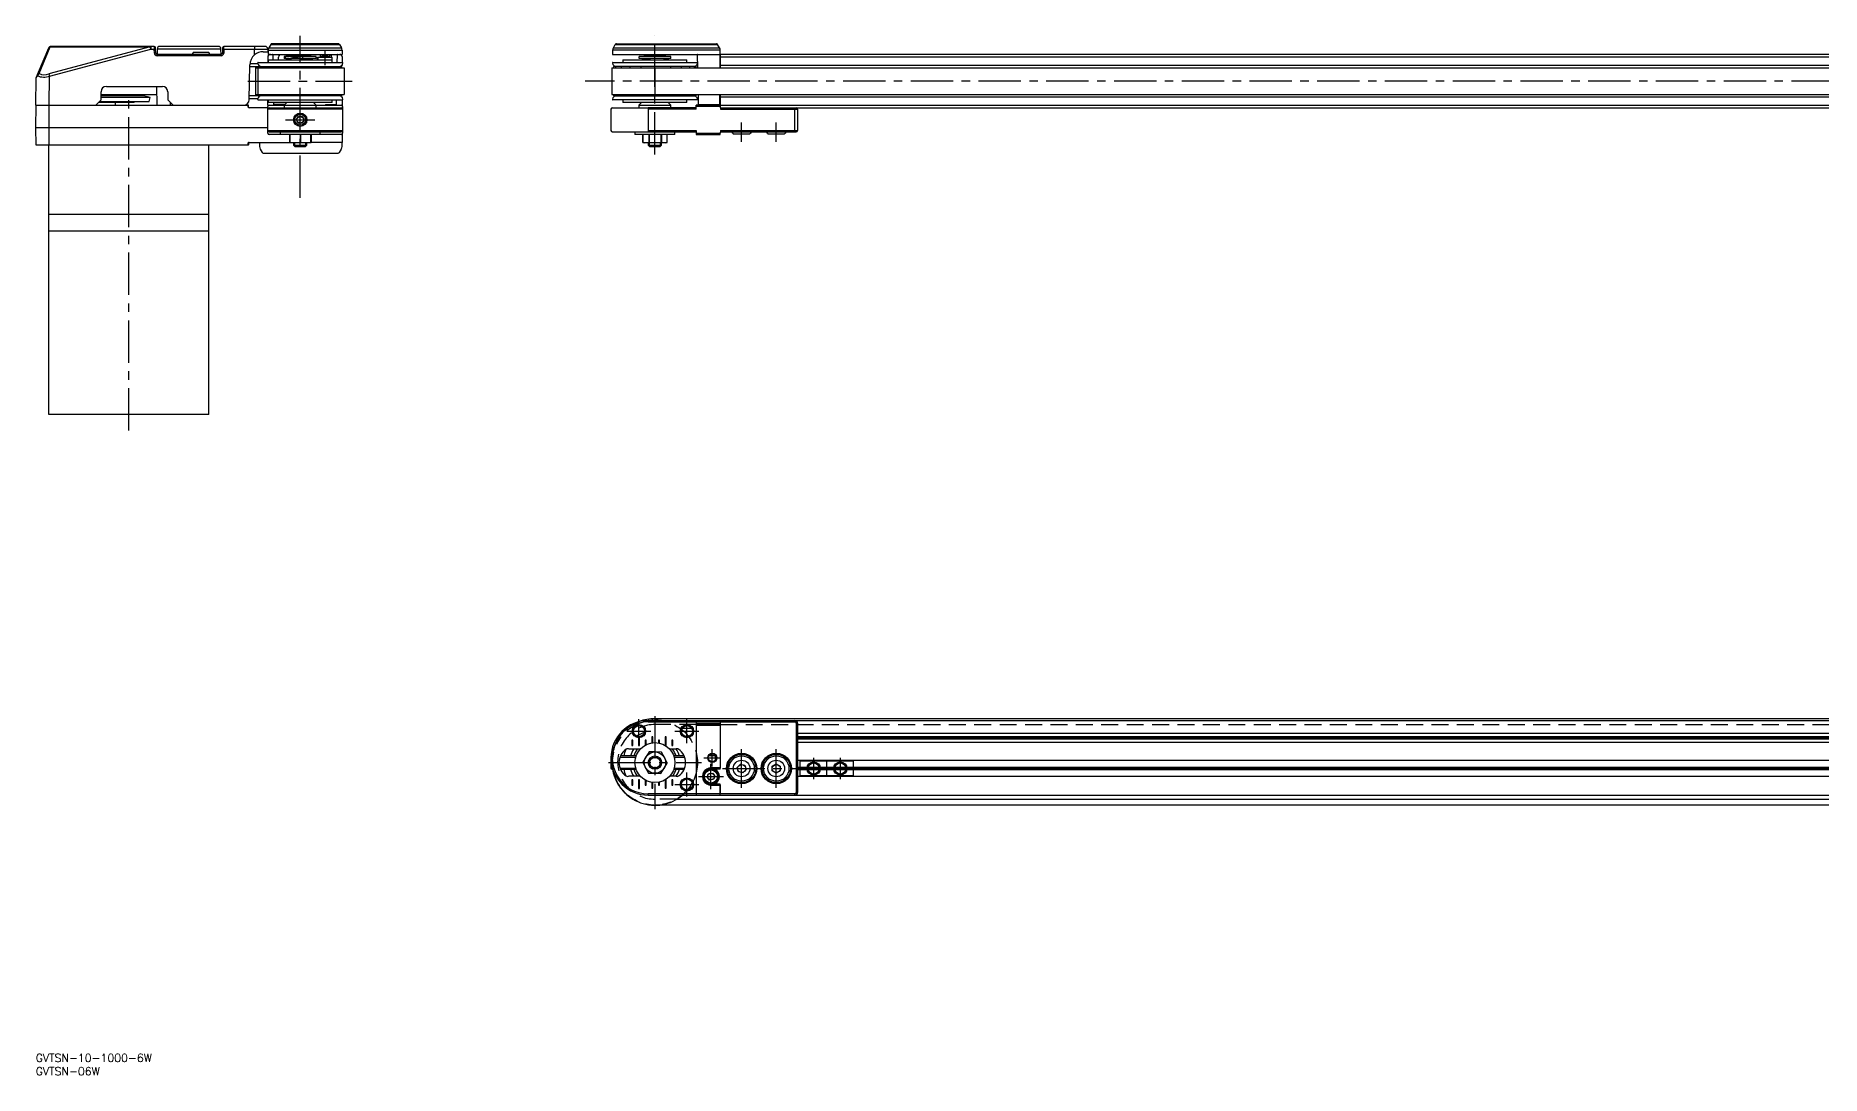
# Model space of a CAD drawing. Extents: x 0 to 1371, y -8 to 382.
# Drawn here: x 0 to 670, y -8 to 382 of the extents above; entities that cross this region are included whole.
import ezdxf

# ---------------------------------------------------------------- set-up
doc = ezdxf.new("R2010")
doc.units = 0
doc.header["$LTSCALE"] = 0.5
for name, pattern in [('CENTER', [50.8, 31.75, -6.35, 6.35, -6.35]), ('DASHED', [19.05, 12.7, -6.35]), ('PHANTOM', [63.5, 31.75, -6.35, 6.35, -6.35, 6.35, -6.35])]:
    doc.linetypes.add(name, pattern=pattern)
for name, color, linetype in [('MSM_CENTER', 1, 'CENTER'), ('MSM_CONTINUOUS', 7, 'CONTINUOUS'), ('MSM_DASHED', 4, 'DASHED'), ('MSM_IMAGINARY', 6, 'PHANTOM'), ('MSM_NARROW', 5, 'CONTINUOUS'), ('MSM_PART_NUMBER', 7, 'CONTINUOUS')]:
    doc.layers.add(name, color=color, linetype=linetype)
doc.styles.get("Standard").update_dxf_attribs({"font": 'txt.shx', "height": 3, "bigfont": 'bigfont.shx'})

# ---------------------------------------------------------------- blocks, each defined once
blk = doc.blocks.new('*U2')
at = {"layer": 'MSM_PART_NUMBER'}
blk.add_text('GVTSN-10-1000-6W', height=3, dxfattribs=at).set_placement((0, -3))
blk = doc.blocks.new('*U3')
at = {"layer": 'MSM_PART_NUMBER'}
blk.add_text('GVTSN-06W', height=3, dxfattribs=at).set_placement((0, -8))

msp = doc.modelspace()

# ---------------------------------------------------------------- linework, layer by layer
at = {"layer": 'MSM_CENTER'}
for p, q in [((99.2, 320.87), (99.2, 381.7)), ((232.2, 337.2), (232.2, 381.7)), ((108.5, 370.7), (108.5, 376)), ((79.5, 364.7), (118.7, 364.7)), ((1258.4, 364.7), (206, 364.7)), ((34.95, 233.71), (34.95, 360.71)), ((93.7, 350.2), (104.7, 350.2)), ((264.7, 341.95), (264.7, 349.2)), ((277.7, 341.95), (277.7, 349.2)), ((221.7, 121), (230.7, 121)), ((226.2, 116.5), (226.2, 125.5)), ((232.2, 126.68), (232.2, 91.72)), ((239.7, 121), (248.7, 121)), ((244.2, 116.5), (244.2, 125.5)), ((253.7, 107.8), (253.7, 114.2)), ((264.7, 99.8), (264.7, 114.2)), ((277.7, 99.8), (277.7, 114.2)), ((214.72, 109.2), (249.68, 109.2)), ((250.5, 111), (256.9, 111)), ((253.2, 99.3), (253.2, 108.7)), ((291.7, 111), (291.7, 103)), ((301.7, 111), (301.7, 103)), ((239.7, 101), (248.7, 101)), ((244.2, 96.5), (244.2, 105.5)), ((248.51, 104), (257.91, 104)), ((257.5, 107), (284.9, 107)), ((287.7, 107), (295.7, 107)), ((297.7, 107), (305.7, 107))]:
    msp.add_line(p, q, dxfattribs=at)
at = {"layer": 'MSM_CONTINUOUS'}
for p, q in [((4.74, 377.08), (0.56, 367.05)), ((1.25, 367.55), (5.43, 377.58)), ((42.9, 377.58), (4.95, 367.38)), ((5.19, 366.52), (43.13, 376.72)), ((5.43, 377.58), (42.9, 377.58)), ((44.46, 377.7), (5.67, 377.7)), ((43.13, 377.7), (43.13, 376.72)), ((43.13, 376.72), (44.96, 376.72)), ((44.46, 377.7), (44.46, 376.72)), ((44.49, 375.19), (44.46, 376.72)), ((44.99, 375.19), (44.49, 375.19)), ((44.96, 376.72), (44.96, 377.21)), ((44.99, 375.19), (44.96, 376.72)), ((45.54, 376.72), (45.5, 374.7)), ((69.46, 376.72), (45.54, 376.72)), ((68.46, 377.7), (46.54, 377.7)), ((58.99, 375.19), (59, 375.3)), ((59.2, 375.5), (64.8, 375.5)), ((65.01, 375.19), (65, 375.3)), ((69.5, 374.7), (69.46, 376.72)), ((70.04, 376.72), (70.01, 375.19)), ((70.01, 375.19), (70.51, 375.19)), ((70.04, 377.21), (70.04, 376.72)), ((70.04, 376.72), (86.98, 376.72)), ((70.54, 376.72), (70.51, 375.19)), ((85.98, 377.7), (70.54, 377.7)), ((70.54, 376.72), (70.54, 377.7)), ((81.98, 377.7), (81.98, 376.72)), ((82.02, 374.51), (81.98, 376.72)), ((85.26, 375.7), (87, 375.7)), ((86.98, 376.72), (87, 375.7)), ((87.13, 376.25), (87.1, 374.7)), ((87.13, 376.25), (114.87, 376.25)), ((88.11, 378.45), (87.39, 377.22)), ((87.39, 377.22), (114.61, 377.22)), ((88.11, 378.45), (113.89, 378.45)), ((113.46, 378.7), (88.54, 378.7)), ((113.89, 378.45), (114.61, 377.22)), ((114.87, 376.25), (114.9, 374.7)), ((216.33, 376.26), (216.3, 374.7)), ((256.67, 376.25), (216.33, 376.25)), ((216.6, 377.22), (217.31, 378.45)), ((216.6, 377.22), (256.41, 377.22)), ((217.31, 378.45), (255.69, 378.45)), ((217.74, 378.7), (255.26, 378.7)), ((256.41, 377.22), (255.69, 378.45)), ((256.7, 374.7), (256.67, 376.25)), ((69.51, 374.7), (45.49, 374.7)), ((45.49, 374.21), (45.5, 374.7)), ((69.51, 374.21), (45.49, 374.21)), ((69.51, 374.21), (69.51, 374.7)), ((80.03, 357.67), (80.26, 370.79)), ((80.25, 370.2), (114.7, 370.2)), ((83.29, 371.2), (80.29, 371.2)), ((82.5, 359.2), (82.5, 370.2)), ((82.5, 369.7), (115.7, 369.7)), ((83.3, 369.7), (83.3, 359.7)), ((83.42, 371.7), (114.98, 371.7)), ((83.7, 369.7), (83.7, 370.2)), ((84.42, 370.2), (84.42, 369.7)), ((84.5, 370.2), (84.5, 370.21)), ((86.52, 370.2), (86.52, 369.7)), ((87, 373.7), (87, 371.7)), ((87.1, 374.7), (114.9, 374.7)), ((87.2, 372.7), (87.2, 371.7)), ((87.2, 372.7), (111.2, 372.7)), ((91.4, 374.5), (89, 374.5)), ((89.03, 372.7), (89, 374.5)), ((89.5, 374.7), (89.5, 374.5)), ((89.81, 370.2), (89.81, 369.7)), ((91, 372.7), (91, 373.7)), ((93.2, 373.9), (93.2, 373.1)), ((105.2, 373.9), (93.2, 373.9)), ((95.07, 373.1), (93.2, 373.1)), ((93.68, 373.1), (93.68, 373.9)), ((93.96, 370.2), (93.96, 369.7)), ((94, 373.9), (94, 374.7)), ((103.2, 374), (94, 374)), ((94, 372.7), (94, 373.1)), ((94.1, 372.7), (94.1, 373.1)), ((94.2, 372.9), (94.21, 372.93)), ((94.2, 372.9), (94.2, 372.8)), ((94.2, 372.8), (94.28, 372.7)), ((94.21, 372.93), (94.38, 373.1)), ((94.27, 372.8), (94.21, 372.93)), ((94.37, 373.1), (94.27, 372.8)), ((94.28, 372.7), (95.26, 372.88)), ((95.2, 374.7), (95.2, 374)), ((95.2, 372.87), (95.2, 372.7)), ((99.91, 373.1), (95.84, 373.1)), ((96.2, 373.9), (96.2, 374)), ((96.57, 374), (96.57, 373.9)), ((97.45, 373.7), (97.8, 373.7)), ((99.57, 373.9), (99.57, 374)), ((100, 374), (100, 373.9)), ((100.22, 373.1), (100.22, 373.9)), ((105.2, 373.1), (100.22, 373.1)), ((101.75, 372.98), (102.38, 372.8)), ((103.2, 374), (103.2, 374.7)), ((103.2, 372.7), (103.2, 372.85)), ((105.14, 369.7), (105.14, 370.2)), ((105.2, 373.1), (105.2, 373.9)), ((105.65, 373.6), (111, 373.6)), ((105.65, 372.7), (105.65, 373.6)), ((105.75, 373.6), (105.75, 372.7)), ((106.8, 373.6), (106.8, 374.7)), ((107.31, 374), (107, 373.69)), ((107, 373.69), (107, 373.6)), ((110, 373.69), (107, 373.69)), ((109.69, 374), (107.31, 374)), ((108.5, 372.7), (108.5, 373.6)), ((109.18, 369.7), (109.18, 370.2)), ((110, 373.69), (109.69, 374)), ((110, 373.6), (110, 373.69)), ((110.2, 374.7), (110.2, 373.6)), ((113, 374.5), (110.6, 374.5)), ((111, 373.7), (111, 372.7)), ((111.2, 371.7), (111.2, 372.7)), ((112.3, 369.7), (112.3, 370.2)), ((112.5, 374.7), (112.5, 374.5)), ((113, 374.5), (112.95, 371.7)), ((114.19, 369.7), (114.19, 370.2)), ((114.7, 370.2), (114.7, 369.7)), ((114.82, 370.7), (115, 370.7)), ((115, 371.7), (115, 373.7)), ((115, 370.7), (115, 370.95)), ((115.7, 369.7), (115.7, 359.7)), ((216, 369.7), (216, 359.7)), ((216, 369.7), (1248.4, 369.7)), ((216.3, 374.7), (256.7, 374.7)), ((216.42, 371.7), (247.98, 371.7)), ((247.7, 370.2), (216.7, 370.2)), ((216.7, 370.2), (216.7, 369.7)), ((217.42, 370.2), (217.42, 369.7)), ((219.52, 370.2), (219.52, 369.7)), ((220.2, 372.7), (220.2, 371.7)), ((220.2, 372.7), (244.2, 372.7)), ((222.81, 370.2), (222.81, 369.7)), ((226.29, 373.1), (226.29, 373.9)), ((238.2, 373.9), (226.29, 373.9)), ((238.2, 373.1), (226.29, 373.1)), ((226.96, 370.2), (226.96, 369.7)), ((228.34, 372.8), (227.37, 373.1)), ((228.2, 374.7), (228.2, 374)), ((236.2, 374), (228.2, 374)), ((228.2, 372.72), (228.2, 372.7)), ((228.34, 372.8), (230.03, 373.1)), ((229.11, 372.98), (228.34, 372.8)), ((232.2, 369.7), (232.2, 359.7)), ((235.95, 372.88), (235.09, 373.1)), ((236.87, 372.7), (235.29, 373.1)), ((236.88, 372.8), (235.72, 373.1)), ((236.87, 372.7), (235.95, 372.88)), ((236.05, 373.02), (236.17, 373.1)), ((236.2, 374), (236.2, 374.7)), ((236.2, 372.7), (236.2, 372.83)), ((236.87, 372.7), (237.2, 372.94)), ((236.88, 372.8), (237.19, 373.1)), ((237.15, 372.93), (236.88, 372.8)), ((237.19, 373.1), (237.15, 372.93)), ((237.2, 372.94), (237.2, 373.1)), ((238.14, 369.7), (238.14, 370.2)), ((238.2, 373.1), (238.2, 373.9)), ((242.18, 369.7), (242.18, 370.2)), ((244.2, 371.7), (244.2, 372.7)), ((245.3, 369.7), (245.3, 370.2)), ((247.19, 369.7), (247.19, 370.2)), ((247.7, 369.7), (247.7, 370.2)), ((256.7, 374.5), (248.2, 374.5)), ((248.29, 369.7), (248.2, 374.5)), ((248.7, 374.7), (248.7, 374.5)), ((256.2, 374.7), (256.2, 374.5)), ((256.7, 374.5), (256.61, 369.7)), ((772.88, 374.72), (256.7, 374.72)), ((256.7, 374.7), (256.7, 374.7)), ((256.7, 374.7), (256.7, 374.7)), ((256.7, 369.7), (256.7, 374.7)), ((1207.7, 373.7), (256.7, 373.7)), ((256.7, 370.7), (1207.7, 370.7)), ((0, 355.7), (0.18, 365.95)), ((0.18, 365.95), (0.26, 366.31)), ((0.56, 367.05), (0.56, 366.69)), ((4.95, 367.38), (5.19, 366.52)), ((5, 355.7), (5.19, 366.52)), ((26.5, 362.7), (47.5, 362.7)), ((45.33, 362.7), (45.45, 355.7)), ((0, 347.2), (0.15, 355.7)), ((0, 355.7), (79.62, 355.7)), ((5, 340.7), (5, 355.7)), ((22.5, 355.7), (24.5, 357.7)), ((36.93, 356.7), (23.5, 356.7)), ((23.78, 356.98), (42.52, 356.98)), ((24.5, 357.7), (24.5, 360.7)), ((24.5, 359.7), (30.35, 359.7)), ((40.43, 359.2), (24.5, 359.2)), ((42.93, 358.53), (24.5, 358.53)), ((29.93, 355.7), (29.93, 356.7)), ((30.35, 359.7), (45.38, 359.7)), ((32.66, 359.2), (32.66, 359.7)), ((36.36, 359.2), (36.36, 359.7)), ((36.93, 356.7), (36.93, 356.98)), ((38.99, 359.2), (38.99, 359.7)), ((40.31, 359.2), (40.31, 359.7)), ((42.93, 358.53), (40.43, 359.2)), ((42.52, 356.98), (42.93, 358.53)), ((49.5, 360.7), (49.5, 357.7)), ((49.5, 357.7), (51.5, 355.7)), ((50.55, 355.7), (50.57, 356.63)), ((79.64, 354.9), (79.61, 355.7)), ((79.64, 354.9), (79.84, 354.89)), ((79.84, 354.89), (79.82, 355.51)), ((80.04, 358.2), (83.29, 358.2)), ((114.7, 359.2), (80.06, 359.2)), ((82.5, 359.7), (115.7, 359.7)), ((83.42, 357.7), (115, 357.7)), ((83.7, 359.2), (83.7, 359.7)), ((84.42, 359.7), (84.42, 359.2)), ((84.5, 359.19), (84.5, 359.2)), ((86.52, 359.7), (86.52, 359.2)), ((87, 355.7), (87, 357.7)), ((87, 345.2), (87, 355.2)), ((87.2, 357.7), (87.2, 356.7)), ((111.2, 356.7), (87.2, 356.7)), ((87.5, 355.7), (114.5, 355.7)), ((89.33, 355.9), (89.31, 356.7)), ((89.33, 355.9), (89.53, 355.7)), ((93.37, 355.9), (89.33, 355.9)), ((89.53, 355.7), (89.5, 355.9)), ((89.81, 359.7), (89.81, 359.2)), ((92.34, 355.7), (92.34, 355.9)), ((94.2, 356.7), (93.2, 355.7)), ((93.2, 355.7), (93.2, 354.7)), ((93.96, 359.7), (93.96, 359.2)), ((105.2, 355.7), (104.2, 356.7)), ((105.14, 359.2), (105.14, 359.7)), ((105.2, 354.7), (105.2, 355.7)), ((108.63, 355.9), (112.67, 355.9)), ((109.18, 359.2), (109.18, 359.7)), ((109.66, 355.9), (109.66, 355.7)), ((111.2, 356.7), (111.2, 357.7)), ((112.3, 359.2), (112.3, 359.7)), ((112.5, 355.9), (112.47, 355.7)), ((112.47, 355.7), (112.67, 355.9)), ((112.7, 357.7), (112.67, 355.9)), ((114.19, 359.2), (114.19, 359.7)), ((114.7, 359.7), (114.7, 359.2)), ((115, 358.7), (114.82, 358.7)), ((115, 358.45), (115, 358.7)), ((115, 355.7), (115, 357.7)), ((115, 355.2), (115, 345.2)), ((216, 359.7), (1248.4, 359.7)), ((247.98, 357.7), (216.42, 357.7)), ((216.7, 359.7), (216.7, 359.2)), ((216.7, 359.2), (247.7, 359.2)), ((217.42, 359.7), (217.42, 359.2)), ((219.52, 359.7), (219.52, 359.2)), ((220.2, 357.7), (220.2, 356.7)), ((244.2, 356.7), (220.2, 356.7)), ((222.81, 359.7), (222.81, 359.2)), ((227.2, 356.7), (226.2, 355.7)), ((226.2, 355.7), (226.2, 354.7)), ((226.2, 355.7), (238.2, 355.7)), ((226.96, 359.7), (226.96, 359.2)), ((238.2, 355.7), (237.2, 356.7)), ((238.14, 359.2), (238.14, 359.7)), ((238.2, 354.7), (238.2, 355.7)), ((244.2, 356.7), (244.2, 357.7)), ((245.3, 359.2), (245.3, 359.7)), ((247.19, 359.2), (247.19, 359.7)), ((247.7, 359.2), (247.7, 359.7)), ((247.7, 354.2), (247.7, 355.7)), ((256.68, 355.7), (247.7, 355.7)), ((256.69, 355.2), (247.7, 355.2)), ((248.53, 355.9), (248.46, 359.7)), ((248.73, 355.7), (248.53, 355.9)), ((248.53, 355.9), (256.37, 355.9)), ((248.7, 355.9), (248.73, 355.7)), ((256.2, 355.9), (256.17, 355.7)), ((256.17, 355.7), (256.37, 355.9)), ((256.44, 359.7), (256.37, 355.9)), ((256.69, 355.2), (256.68, 355.7)), ((256.69, 355.2), (256.71, 354.2)), ((256.7, 359.7), (256.7, 354.7)), ((1207.7, 358.7), (256.7, 358.7)), ((256.7, 355.7), (1207.7, 355.7)), ((87, 354.7), (79.99, 354.7)), ((115, 354.2), (87, 354.2)), ((87.5, 354.7), (114.5, 354.7)), ((97.76, 350.26), (98.53, 351.48)), ((98.43, 348.98), (97.76, 350.26)), ((99.87, 348.92), (98.43, 348.98)), ((98.53, 351.48), (99.97, 351.42)), ((100.64, 350.14), (99.87, 348.92)), ((99.97, 351.42), (100.64, 350.14)), ((215.7, 354.2), (215.7, 346.2)), ((215.7, 351.93), (215.7, 348.47)), ((216.2, 354.7), (229.7, 354.7)), ((229.7, 354.7), (229.7, 345.7)), ((247.7, 354.7), (229.7, 354.7)), ((247.7, 354.2), (229.7, 354.2)), ((256.7, 354.7), (1207.7, 354.7)), ((256.71, 354.2), (285.7, 354.2)), ((284.7, 345.7), (284.7, 354.7)), ((285.7, 354.2), (285.7, 346.2)), ((87, 347.2), (0, 347.2)), ((0.11, 340.7), (0, 347.2)), ((79.65, 340.7), (79.69, 341.5)), ((79.69, 341.5), (79.89, 341.51)), ((79.86, 340.89), (79.89, 341.51)), ((80.03, 341.7), (95.15, 341.7)), ((83.89, 341.7), (83.92, 340.15)), ((87, 346.2), (115, 346.2)), ((87.5, 345.7), (114.5, 345.7)), ((114.5, 344.7), (87.5, 344.7)), ((91.7, 345.7), (91.7, 344.7)), ((95.2, 344.7), (95.15, 344.54)), ((95.15, 344.54), (95.15, 341.66)), ((95.2, 341.5), (95.15, 341.66)), ((95.26, 344.54), (95.2, 344.7)), ((95.26, 341.66), (95.2, 341.5)), ((103.2, 341.5), (95.2, 341.5)), ((95.26, 344.54), (95.29, 344.54)), ((95.26, 341.66), (95.26, 344.54)), ((95.26, 341.66), (95.29, 341.66)), ((97.28, 344.7), (95.29, 344.54)), ((95.29, 344.54), (95.29, 341.66)), ((97.28, 341.5), (95.29, 341.66)), ((96.7, 341.5), (96.7, 340.7)), ((97.2, 346.2), (97.2, 345.7)), ((99.28, 344.54), (97.28, 344.7)), ((99.28, 341.66), (97.28, 341.5)), ((99.28, 341.66), (99.28, 344.54)), ((99.28, 344.54), (99.34, 344.54)), ((99.28, 341.66), (99.34, 341.66)), ((101.28, 344.7), (99.34, 344.54)), ((99.34, 344.54), (99.34, 341.66)), ((101.28, 341.5), (99.34, 341.66)), ((101.2, 345.7), (101.2, 346.2)), ((103.22, 344.54), (101.28, 344.7)), ((103.22, 341.66), (101.28, 341.5)), ((101.7, 340.7), (101.7, 341.5)), ((103.2, 344.7), (103.25, 344.54)), ((103.2, 341.5), (103.25, 341.66)), ((103.22, 341.66), (103.22, 344.54)), ((103.22, 344.54), (103.25, 344.54)), ((103.22, 341.66), (103.25, 341.66)), ((103.25, 344.54), (103.25, 341.66)), ((114.9, 341.7), (103.25, 341.7)), ((106.7, 344.7), (106.7, 345.7)), ((114.86, 340.15), (114.89, 341.7)), ((114.96, 345.01), (114.9, 341.7)), ((216.2, 345.7), (229.7, 345.7)), ((224.7, 345.7), (224.7, 344.7)), ((239.7, 344.7), (224.7, 344.7)), ((228.2, 344.7), (227.6, 344.54)), ((228.78, 344.7), (227.6, 344.54)), ((227.6, 344.54), (227.6, 341.66)), ((227.6, 344.54), (227.6, 344.54)), ((227.6, 341.66), (227.6, 344.54)), ((227.6, 341.66), (228.2, 341.5)), ((228.78, 341.5), (227.6, 341.66)), ((227.6, 341.66), (227.6, 341.66)), ((236.2, 341.5), (228.2, 341.5)), ((229.97, 344.54), (228.78, 344.7)), ((229.97, 341.66), (228.78, 341.5)), ((229.7, 346.2), (247.7, 346.2)), ((229.7, 345.7), (247.7, 345.7)), ((229.7, 341.5), (229.7, 340.7)), ((229.97, 344.54), (230.02, 344.54)), ((229.97, 341.66), (229.97, 344.54)), ((229.97, 341.66), (230.02, 341.66)), ((232.3, 344.7), (230.02, 344.54)), ((230.02, 344.54), (230.02, 341.66)), ((232.3, 341.5), (230.02, 341.66)), ((234.57, 344.54), (232.3, 344.7)), ((234.57, 341.66), (232.3, 341.5)), ((234.57, 341.66), (234.57, 344.54)), ((234.62, 344.54), (234.57, 344.54)), ((234.57, 341.66), (234.62, 341.66)), ((235.71, 344.7), (234.62, 344.54)), ((234.62, 344.54), (234.62, 341.66)), ((235.71, 341.5), (234.62, 341.66)), ((234.7, 340.7), (234.7, 341.5)), ((236.8, 344.54), (235.71, 344.7)), ((236.8, 341.66), (235.71, 341.5)), ((236.8, 344.54), (236.2, 344.7)), ((236.2, 341.5), (236.8, 341.66)), ((236.8, 341.66), (236.8, 344.54)), ((239.7, 344.7), (239.7, 345.7)), ((247.7, 346.2), (247.7, 344.7)), ((247.7, 345.2), (256.69, 345.2)), ((247.7, 344.7), (256.68, 344.7)), ((256.68, 344.7), (256.69, 345.2)), ((256.71, 346.2), (256.69, 345.2)), ((256.7, 345.7), (285.2, 345.7)), ((256.71, 346.2), (285.7, 346.2)), ((261.58, 344.95), (267.83, 344.95)), ((274.58, 344.95), (280.83, 344.95)), ((79.65, 340.7), (0.11, 340.7)), ((4.95, 239.7), (4.95, 340.7)), ((64.95, 239.7), (64.95, 340.7)), ((84.19, 339.19), (84.9, 337.95)), ((85.33, 337.7), (113.45, 337.7)), ((96.7, 340.7), (97.2, 340.2)), ((96.7, 340.7), (101.7, 340.7)), ((97.2, 340.2), (101.2, 340.2)), ((101.2, 340.2), (101.7, 340.7)), ((113.88, 337.95), (114.6, 339.19)), ((229.7, 340.7), (230.2, 340.2)), ((229.7, 340.7), (234.7, 340.7)), ((230.2, 340.2), (234.2, 340.2)), ((234.2, 340.2), (234.7, 340.7)), ((64.95, 314.7), (4.95, 314.7)), ((64.95, 308.4), (4.95, 308.4)), ((64.95, 239.7), (4.95, 239.7)), ((229.7, 125), (1234.7, 125)), ((229.7, 125), (229.7, 124.5)), ((229.7, 124.5), (256.68, 124.5)), ((232.2, 125.7), (1232.2, 125.7)), ((246.01, 122.01), (242.39, 122.01)), ((246.01, 122), (242.39, 122)), ((247.7, 125), (247.7, 97)), ((256.68, 123.7), (247.7, 123.7)), ((256.69, 123.5), (247.7, 123.5)), ((247.7, 123.3), (256.68, 123.3)), ((256.68, 124.5), (256.69, 125)), ((256.68, 124.5), (256.68, 123.7)), ((256.68, 123.7), (256.69, 123.5)), ((256.68, 123.3), (256.69, 123.5)), ((256.68, 123.3), (256.68, 107.2)), ((256.7, 124.5), (256.71, 125)), ((256.7, 124.5), (256.7, 107.14)), ((256.7, 124.5), (284.7, 124.5)), ((284.7, 124.5), (284.7, 125)), ((285.2, 124), (285.2, 98)), ((285.7, 124), (285.2, 124)), ((285.7, 124), (285.7, 98)), ((226.61, 114.2), (222.49, 114.2)), ((223.5, 117.65), (223.5, 115.65)), ((223.9, 117.65), (223.5, 117.65)), ((223.5, 115.65), (223.9, 115.65)), ((223.7, 117.65), (223.7, 115.65)), ((223.9, 115.65), (223.9, 117.65)), ((226.13, 118.85), (226, 118.85)), ((226, 118.85), (226, 115.65)), ((226, 115.65), (226.4, 115.65)), ((226.2, 115.65), (226.2, 118.85)), ((226.4, 118.85), (226.27, 118.85)), ((226.4, 115.65), (226.4, 118.85)), ((228.5, 117.65), (228.5, 115.72)), ((228.9, 117.65), (228.5, 117.65)), ((228.7, 117.65), (228.7, 115.83)), ((228.9, 115.93), (228.9, 117.65)), ((231.4, 118.83), (231, 118.83)), ((231, 118.83), (231, 116.6)), ((231, 118.83), (231.2, 118.83)), ((231.2, 118.83), (231.2, 116.63)), ((231.4, 118.83), (231.2, 118.83)), ((231.4, 116.66), (231.4, 118.83)), ((233.5, 117.63), (233.5, 116.59)), ((233.9, 117.63), (233.5, 117.63)), ((233.5, 117.63), (233.7, 117.63)), ((233.7, 117.63), (233.7, 116.55)), ((233.9, 117.63), (233.7, 117.63)), ((233.9, 116.5), (233.9, 117.63)), ((236.4, 118.83), (236, 118.83)), ((236, 118.83), (236, 115.67)), ((236, 118.83), (236.2, 118.83)), ((236, 115.67), (236.4, 115.67)), ((236, 115.67), (236.2, 115.67)), ((236.2, 118.83), (236.2, 115.67)), ((236.4, 118.83), (236.2, 118.83)), ((236.2, 115.67), (236.4, 115.67)), ((236.4, 115.67), (236.4, 118.83)), ((239.91, 114.2), (237.79, 114.2)), ((238.5, 117.63), (238.5, 115.67)), ((238.9, 117.63), (238.5, 117.63)), ((238.5, 117.63), (238.7, 117.63)), ((238.5, 115.67), (238.9, 115.67)), ((238.7, 115.67), (238.5, 115.67)), ((238.7, 117.63), (238.7, 115.67)), ((238.9, 117.63), (238.7, 117.63)), ((238.9, 115.67), (238.7, 115.67)), ((238.9, 115.67), (238.9, 117.63)), ((285.7, 120.2), (692.5, 120.2)), ((285.7, 119.02), (691.48, 119.02)), ((691.1, 118.5), (285.7, 118.5)), ((690.74, 117.98), (285.7, 117.98)), ((690.03, 116.8), (285.7, 116.8)), ((215.7, 111.21), (215.7, 111.21)), ((215.7, 111.21), (215.7, 107.19)), ((215.7, 107.19), (216.19, 106.7)), ((216.19, 107.33), (216.19, 106.7)), ((225.13, 111.7), (219.25, 111.7)), ((228.78, 111.28), (227.6, 109.34)), ((227.6, 109.28), (228.69, 107.28)), ((228.69, 107.28), (229.78, 105.29)), ((229.97, 113.22), (228.78, 111.28)), ((232.3, 113.2), (230.02, 113.25)), ((234.57, 113.14), (232.3, 113.2)), ((235.71, 111.12), (234.62, 113.11)), ((235.62, 107.12), (236.8, 109.06)), ((236.8, 109.12), (235.71, 111.12)), ((243.15, 111.7), (239.27, 111.7)), ((254.95, 111.7), (252.37, 111.7)), ((256.7, 107.2), (253.2, 107.2)), ((253.2, 107), (253.2, 107.2)), ((255.09, 111.56), (254.95, 111.7)), ((254.95, 110.17), (254.95, 111.7)), ((263.02, 107.43), (264.23, 108.67)), ((263.49, 105.76), (263.02, 107.43)), ((264.23, 108.67), (265.91, 108.24)), ((265.91, 108.24), (266.38, 106.57)), ((276.2, 107.87), (277.7, 108.73)), ((276.2, 106.13), (276.2, 107.87)), ((277.7, 108.73), (279.2, 107.87)), ((279.2, 107.87), (279.2, 106.13)), ((688.22, 110), (285.7, 110)), ((285.7, 107.52), (688.22, 107.52)), ((286.7, 104), (286.7, 110)), ((306.7, 109.9), (286.7, 109.9)), ((306.7, 109.7), (286.7, 109.7)), ((289.7, 107.52), (293.7, 107.52)), ((296.7, 104), (296.7, 110)), ((299.7, 107.52), (303.7, 107.52)), ((306.7, 104), (306.7, 110)), ((216.19, 106.7), (216.38, 106.7)), ((219.25, 106.7), (225.13, 106.7)), ((222.49, 104.2), (226.61, 104.2)), ((223.5, 102.75), (223.5, 100.75)), ((223.9, 102.75), (223.5, 102.75)), ((223.5, 100.75), (223.9, 100.75)), ((223.7, 100.75), (223.7, 102.75)), ((223.9, 100.75), (223.9, 102.75)), ((226.4, 102.75), (226, 102.75)), ((226, 102.75), (226, 99.55)), ((226.2, 102.75), (226.2, 99.55)), ((226.4, 99.55), (226.4, 102.75)), ((228.5, 102.68), (228.5, 100.75)), ((228.5, 100.75), (228.9, 100.75)), ((228.7, 100.75), (228.7, 102.57)), ((228.9, 100.75), (228.9, 102.47)), ((229.83, 105.26), (232.1, 105.2)), ((231, 101.8), (231, 99.57)), ((231.2, 101.77), (231.2, 99.57)), ((231.4, 99.57), (231.4, 101.74)), ((232.1, 105.2), (234.38, 105.15)), ((233.5, 101.81), (233.5, 100.75)), ((233.5, 100.75), (233.9, 100.75)), ((233.7, 100.75), (233.7, 101.85)), ((233.9, 100.75), (233.9, 101.9)), ((234.43, 105.18), (235.62, 107.12)), ((236.4, 102.73), (236, 102.73)), ((236, 102.73), (236, 99.57)), ((236, 102.73), (236.2, 102.73)), ((236.2, 102.73), (236.2, 99.57)), ((236.2, 102.73), (236.4, 102.73)), ((236.4, 99.57), (236.4, 102.73)), ((237.79, 104.2), (239.91, 104.2)), ((238.5, 102.73), (238.5, 100.77)), ((238.9, 102.73), (238.5, 102.73)), ((238.7, 102.73), (238.5, 102.73)), ((238.5, 100.77), (238.9, 100.77)), ((238.5, 100.77), (238.7, 100.77)), ((238.7, 100.77), (238.7, 102.73)), ((238.9, 102.73), (238.7, 102.73)), ((238.7, 100.77), (238.9, 100.77)), ((238.9, 100.77), (238.9, 102.73)), ((239.27, 106.7), (243.15, 106.7)), ((251.76, 103.87), (252.37, 105.18)), ((252.59, 102.69), (251.76, 103.87)), ((252.37, 105.18), (253.81, 105.31)), ((254.03, 102.82), (252.59, 102.69)), ((253.2, 107), (256.5, 107)), ((254.75, 106.8), (253.2, 107)), ((253.2, 101), (254.75, 101.2)), ((253.2, 101), (253.2, 100.8)), ((256.5, 101), (253.2, 101)), ((253.2, 100.8), (256.7, 100.8)), ((253.81, 105.31), (254.64, 104.13)), ((254.64, 104.13), (254.03, 102.82)), ((254.75, 107), (254.75, 106.8)), ((256.5, 106.8), (254.75, 106.8)), ((254.75, 101.2), (256.5, 101.2)), ((254.75, 101), (254.75, 101.2)), ((256.49, 101), (256.49, 97.5)), ((256.5, 107), (256.5, 106.8)), ((256.5, 101), (256.5, 101.2)), ((256.69, 97.5), (256.69, 100.8)), ((256.7, 100.86), (256.7, 97.5)), ((265.17, 105.33), (263.49, 105.76)), ((266.38, 106.57), (265.17, 105.33)), ((277.7, 105.27), (276.2, 106.13)), ((279.2, 106.13), (277.7, 105.27)), ((688.22, 107), (285.7, 107)), ((688.22, 106.48), (285.7, 106.48)), ((688.22, 104), (285.7, 104)), ((306.7, 104.3), (286.7, 104.3)), ((306.7, 104.1), (286.7, 104.1)), ((293.7, 106.48), (289.7, 106.48)), ((303.7, 106.48), (299.7, 106.48)), ((226, 99.55), (226.4, 99.55)), ((256.69, 97.5), (229.7, 97.5)), ((229.7, 97), (229.7, 97.5)), ((229.7, 97), (688.22, 97)), ((231, 99.57), (231.4, 99.57)), ((231.2, 99.57), (231, 99.57)), ((231.2, 99.57), (231.4, 99.57)), ((236, 99.57), (236.4, 99.57)), ((236.2, 99.57), (236, 99.57)), ((236.2, 99.57), (236.4, 99.57)), ((240.43, 95.5), (688.22, 95.5)), ((245.27, 100), (246.01, 100)), ((245.27, 99.99), (246.01, 99.99)), ((256.49, 97.5), (256.49, 97)), ((256.49, 97), (256.69, 97.2)), ((256.51, 97), (256.7, 97.2)), ((256.69, 97.2), (256.69, 97.5)), ((256.69, 97.2), (256.7, 97.2)), ((284.7, 97.5), (256.7, 97.5)), ((256.7, 97.2), (256.7, 97.5)), ((284.7, 97), (284.7, 97.5)), ((285.2, 98), (285.7, 98)), ((688.22, 93.3), (233.84, 93.3))]:
    msp.add_line(p, q, dxfattribs=at)
for centre, radius in [((99.2, 350.2), 2.5), ((99.2, 350.2), 2.01), ((99.2, 350.2), 1.25), ((226.2, 121), 2.07), ((244.2, 121), 2.07), ((232.2, 109.2), 7.5), ((232.2, 109.2), 4), ((232.2, 109.2), 2.5), ((232.2, 109.2), 2), ((253.7, 111), 1.7), ((253.7, 111), 1.5), ((264.7, 107), 5.7), ((264.7, 107), 5.5), ((264.7, 107), 5.3), ((264.7, 107), 4.75), ((264.7, 107), 3.12), ((264.7, 107), 1.5), ((277.7, 107), 5.7), ((277.7, 107), 5.5), ((277.7, 107), 5.3), ((277.7, 107), 4.75), ((277.7, 107), 3.12), ((277.7, 107), 1.5), ((291.7, 107), 2.07), ((301.7, 107), 2.07), ((244.2, 101), 2.07), ((253.2, 104), 2.75), ((253.2, 104), 2.45), ((253.2, 104), 1.25)]:
    msp.add_circle(centre, radius, dxfattribs=at)
for centre, radius, start, end in [((5.67, 376.7), 1, 90, 157.38014), ((5.52, 376.74), 0.849, 95.88367, 155.90139), ((5.68, 377.37), 0.328, 92.92832, 140.20142), ((43.15, 377.37), 0.328, 92.93039, 140.20007), ((-65.69, 347.58), 112.66, 14.99087, 15.44673), ((44.42, 377.16), 0.542, 5.22163, 85.77859), ((45.49, 375.21), 1, 181.00014, 269.99997), ((45.6, 375.31), 0.624, 191.34261, 259.65772), ((46.54, 376.7), 1, 90, 179), ((58.49, 375.2), 0.5, 270, 359), ((59.2, 375.3), 0.2, 90, 179), ((64.8, 375.3), 0.2, 1, 90), ((65.51, 375.2), 0.5, 181, 270), ((68.46, 376.7), 1, 1, 90), ((69.51, 375.21), 1, 270.00014, 358.99985), ((69.26, 375.45), 0.793, 288.27713, 340.72296), ((70.8, 376.94), 0.802, 108.58106, 160.41893), ((84.99, 371.45), 4.26, 86.29566, 134.1105), ((85.98, 376.7), 1, 0.99991, 90.00005), ((88.65, 376.35), 1.52, 145.28788, 183.71214), ((88.67, 377.98), 0.733, 100.07078, 139.92931), ((113.38, 378.06), 0.646, 37.21829, 82.78163), ((113.05, 376.27), 1.82, 359.5718, 31.42808), ((218.34, 376.22), 2.01, 150.07377, 178.9284), ((217.79, 378.11), 0.593, 95.06126, 144.9407), ((255.26, 378.2), 0.5, 30.02072, 89.9792), ((255.19, 376.36), 1.49, 355.82676, 35.17622), ((85.26, 370.7), 5, 130.40615, 179), ((83.42, 371.5), 0.2, 90, 188.84988), ((84.7, 371.7), 1.5, 188.84988, 270), ((88, 373.7), 1, 90, 180), ((88.8, 374.5), 0.2, 1, 90), ((92, 373.7), 1, 126.53528, 180), ((100.43, 357.1), 16.86, 100.16918, 111.42271), ((101.81, 352.08), 21.95, 101.46269, 110.09022), ((99.84, 361.39), 12.37, 100.30221, 111.74791), ((96.05, 373.87), 0.13, 13.34236, 90), ((112.76, 442.96), 70.93, 257.53566, 259.8183), ((111.54, 436.83), 64.79, 257.43964, 261.87384), ((110.04, 429.08), 56.72, 257.53588, 260.02917), ((109.37, 423.42), 51.1, 259.973, 262.13652), ((106.29, 406.43), 33.76, 260.87732, 262.26705), ((100.88, 379.64), 6.71, 277.38486, 283.13788), ((102.36, 373.87), 0.13, 90, 166.65764), ((101.89, 377.75), 5.08, 275.57574, 293.63792), ((100.65, 383.5), 10.84, 279.19887, 286.37), ((110, 373.7), 1, 0, 53.46472), ((113.2, 374.5), 0.2, 90, 179), ((113.7, 371.7), 1.5, 270, 351.15012), ((114, 373.7), 1, 0, 90), ((114.98, 371.5), 0.2, 351.15012, 90), ((216.42, 371.5), 0.2, 90, 188.84988), ((217.7, 371.7), 1.5, 188.84988, 270), ((228.76, 375.51), 2.84, 237.97165, 261.35881), ((217.76, 438.18), 66.32, 279.17381, 281.13398), ((229.64, 376.43), 3.49, 252.59559, 261.32805), ((229.05, 373.87), 0.13, 13.34236, 90), ((221.64, 418.43), 46.06, 279.33581, 280.21508), ((235.36, 373.87), 0.13, 90, 166.65764), ((246.7, 371.7), 1.5, 270, 351.15012), ((247.98, 371.5), 0.2, 351.15012, 90), ((248, 374.5), 0.2, 1, 90), ((4.6, 364.15), 4.77, 134.57528, 157.85317), ((19421.07, -7725.4), 21039.1, 157.378705, 157.380877), ((1.34, 366.7), 0.849, 95.88323, 155.90247), ((3.12, 373.15), 6.95, 248.41686, 287.34334), ((3.28, 371.55), 4.49, 243.04335, 291.82067), ((26.5, 360.7), 2, 90, 180), ((47.5, 360.7), 2, 0, 90), ((78.03, 357.7), 2, 270, 359), ((79.62, 355.5), 0.2, 2.5, 90), ((79.96, 355.05), 0.35, 205.76259, 274.84216), ((80.06, 354.9), 0.213, 182.81913, 251.23718), ((84.7, 357.7), 1.5, 90, 171.15012), ((83.42, 357.9), 0.2, 171.15012, 270), ((87.5, 355.2), 0.5, 90, 180), ((88.08, 355.71), 1.08, 180.62267, 196.41891), ((108.81, 355.87), 0.183, 172.8592, 251.52027), ((113.7, 357.7), 1.5, 8.84988, 90), ((114.5, 355.2), 0.5, 0, 90), ((113.95, 355.71), 1.05, 343.32693, 359.55881), ((114.98, 357.9), 0.2, 270, 8.84988), ((217.7, 357.7), 1.5, 90, 171.15012), ((216.42, 357.9), 0.2, 171.15012, 270), ((246.7, 357.7), 1.5, 8.84988, 90), ((247.98, 357.9), 0.2, 270, 8.84988), ((87.5, 354.2), 0.5, 90, 180), ((114.5, 354.2), 0.5, 0, 90), ((216.2, 354.2), 0.5, 90, 180), ((285.2, 354.2), 0.5, 0, 90), ((80.05, 341.27), 0.434, 92.49896, 146.89629), ((80.12, 341.48), 0.238, 112.69216, 173.2525), ((87.5, 346.2), 0.5, 180, 270), ((87.5, 345.2), 0.5, 180, 270), ((114.5, 346.2), 0.5, 270, 0), ((114.5, 345.2), 0.5, 270, 0), ((216.2, 346.2), 0.5, 180, 270), ((264.61, 348.6), 4.75, 217.63934, 230.22689), ((264.79, 348.6), 4.75, 309.77311, 322.36066), ((277.61, 348.6), 4.75, 217.63934, 230.22689), ((277.79, 348.6), 4.75, 309.77311, 322.36066), ((285.2, 346.2), 0.5, 270, 0), ((79.66, 340.9), 0.2, 270, 357.5), ((85.92, 340.19), 2, 181, 210), ((85.33, 338.2), 0.5, 210, 270), ((113.45, 338.2), 0.5, 270.00022, 329.99992), ((112.86, 340.19), 2, 330, 359), ((229.7, 111), 14, 90, 270), ((229.7, 111), 13.5, 89.99999, 270.00001), ((232.2, 109.2), 12, 109.42148, 124.48285), ((232.2, 109.5), 16.2, 90, 111.53496), ((232.2, 109.2), 15.98, 81.28571, 98.71431), ((232.2, 109.2), 15.98, 37.92553, 51.11154), ((284.7, 124), 1, 0, 90), ((284.7, 124), 0.5, 0, 90), ((224.7, 109.2), 6, 123.55731, 236.44269), ((232.2, 109.2), 12, 155.85315, 167.9753), ((221.94, 113.37), 1, 56.44269, 123.55731), ((232.2, 109.2), 9.5, 148.24341, 164.74247), ((232.2, 109.2), 8.3, 142.9591, 162.46877), ((226.2, 121), 2.15, 268.25283, 271.74718), ((232.2, 109.2), 8.3, 17.52998, 37.04267), ((240.46, 113.37), 1, 56.44269, 123.55731), ((232.2, 109.2), 9.5, 15.25752, 32.6841), ((237.7, 109.2), 6, 303.55731, 56.44269), ((232.2, 109.2), 4.6, 178.22267, 179.03898), ((232.2, 109.2), 4.6, 118.22267, 119.03898), ((232.2, 109.2), 4.6, 58.22267, 59.03898), ((232.2, 109.2), 4.6, 358.22267, 359.03898), ((253.2, 104), 3.2, 89.98062, 270), ((256.48, 107.2), 0.199, 273.73899, 0.39462), ((256.31, 107.14), 0.39, 299.73451, 0.83901), ((232.2, 109.5), 16.2, 189.95296, 226.28119), ((232.2, 109.2), 15.98, 189.77295, 310.24949), ((232.2, 109.2), 12, 192.02524, 204.14619), ((221.94, 105.03), 1, 236.44269, 303.55731), ((232.2, 109.2), 9.5, 195.25752, 211.75686), ((232.2, 109.2), 8.3, 197.52998, 217.04267), ((232.2, 109.2), 4.6, 238.22267, 239.03898), ((232.2, 109.2), 4.6, 298.22267, 299.03898), ((232.2, 109.2), 8.3, 322.95719, 342.47014), ((240.46, 105.03), 1, 236.44269, 303.55731), ((232.2, 109.2), 9.5, 327.31514, 344.74292), ((232.2, 109.2), 15.98, 320.1159, 331.1919), ((253.2, 104), 3, 90, 270), ((253.2, 104), 3, 284.71232, 75.28768), ((253.2, 104), 3.2, 298.95508, 61.04492), ((256.49, 100.8), 0.2, 359.99832, 89.99408), ((256.34, 100.88), 0.359, 356.14599, 63.28048), ((284.7, 98), 0.5, 270, 0), ((284.7, 98), 1, 270, 0)]:
    msp.add_arc(centre, radius, start, end, dxfattribs=at)
at = {"layer": 'MSM_DASHED'}
for p, q in [((247.7, 123.5), (232.2, 123.5)), ((256.69, 123.5), (1207.71, 123.5)), ((240.43, 95.5), (232.2, 95.5)), ((233.84, 93.3), (232.2, 93.3))]:
    msp.add_line(p, q, dxfattribs=at)
for radius, start, end in [(16.2, 111.53496, 189.95296), (14, 90, 270), (16.2, 226.28102, 270)]:
    msp.add_arc((232.2, 109.5), radius, start, end, dxfattribs=at)
at = {"layer": 'MSM_IMAGINARY'}
msp.add_circle((232.2, 109.2), 15.91, dxfattribs=at)
at = {"layer": 'MSM_NARROW'}
for p, q in [((107.27, 373.96), (107.27, 373.69)), ((109.73, 373.96), (109.73, 373.69)), ((97.13, 340.27), (97.13, 341.5)), ((101.27, 340.27), (101.27, 341.5)), ((230.13, 340.27), (230.13, 341.5)), ((234.27, 340.27), (234.27, 341.5)), ((215.76, 107.13), (216.24, 107.13)), ((219.07, 111.27), (224.99, 111.27)), ((219.07, 107.13), (224.99, 107.13)), ((239.41, 111.27), (243.33, 111.27)), ((239.41, 107.13), (243.33, 107.13))]:
    msp.add_line(p, q, dxfattribs=at)
for centre, radius in [((99.2, 350.2), 2.07), ((226.2, 121), 2.5), ((244.2, 121), 2.5), ((232.2, 109.2), 2.07), ((291.7, 107), 2.5), ((301.7, 107), 2.5), ((244.2, 101), 2.5)]:
    msp.add_circle(centre, radius, dxfattribs=at)

# ---------------------------------------------------------------- block references
at = {"layer": 'MSM_CONTINUOUS'}
for name in ['*U2', '*U3']:
    msp.add_blockref(name, (0, 0), dxfattribs=at)

doc.saveas('drawing.dxf')
